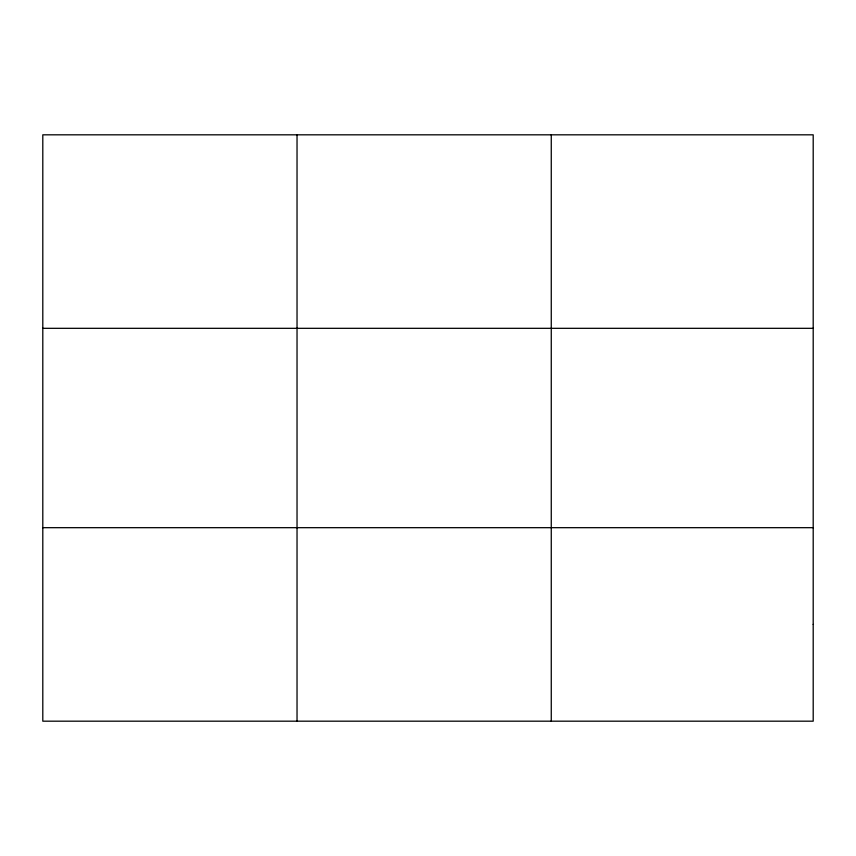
<?xml version="1.0" encoding="UTF-8"?>
<svg xmlns="http://www.w3.org/2000/svg" width="856" height="856" viewBox="0 0 856 856"><rect width="100%" height="100%" fill="white"/><g stroke="black" fill="none" stroke-linecap="round" stroke-linejoin="round"><path stroke-width="1.28" d="M297.032 134.82L297.032 721.18M551.264 134.82L551.264 721.18M42.8 328.319L813.2 328.319M42.8 527.681L813.2 527.681M813.2 624.431L813.2 721.18L42.8 721.18L42.8 134.82L813.2 134.82L813.2 624.431"/></g></svg>
